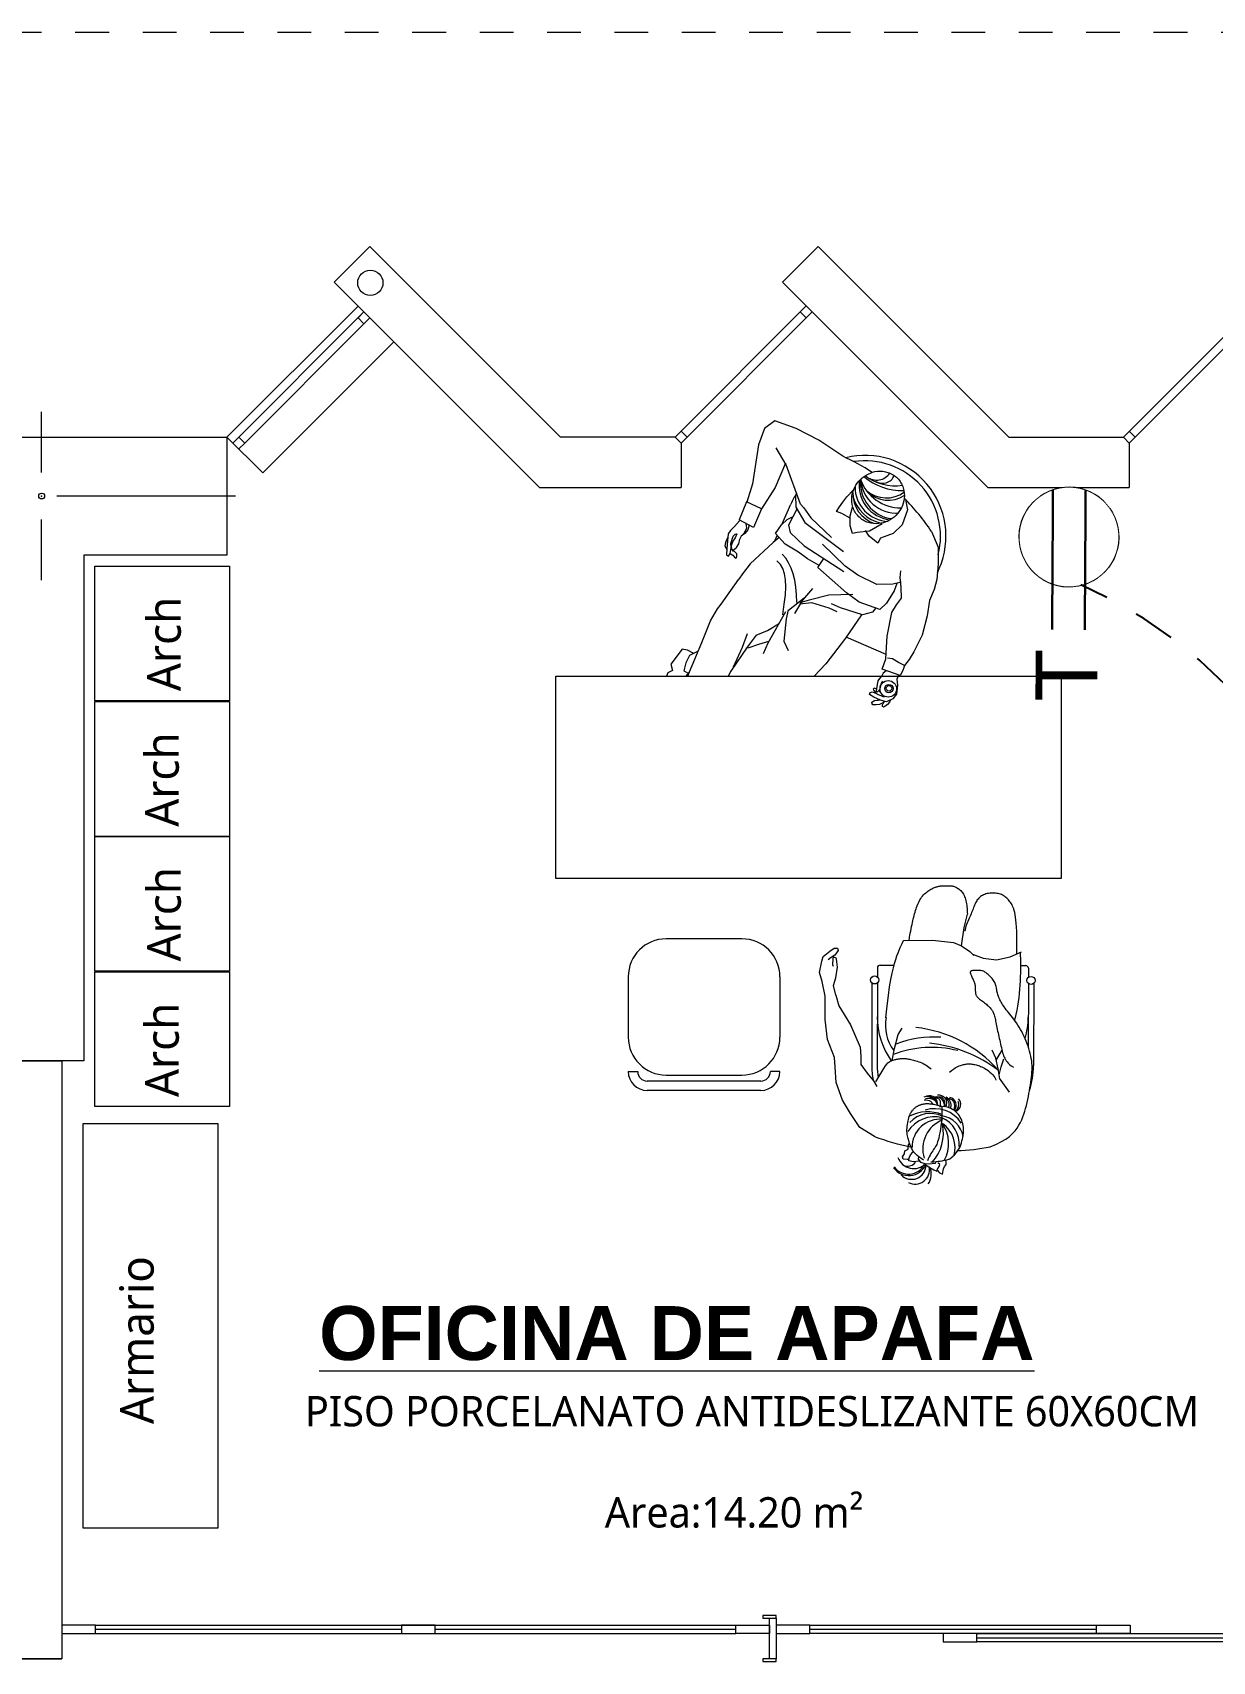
# Model space of a CAD drawing. Header units: metres. Extents: x -17 to 101, y 0 to 79.
# Drawn here: x 71.231 to 74.732, y 26.302 to 31.134 of the extents above; entities that cross this region are included whole.
import ezdxf

# ---------------------------------------------------------------- set-up
doc = ezdxf.new("R2010")
doc.units = ezdxf.units.M
doc.set_wipeout_variables(frame=1)
doc.linetypes.add('CONTINUA', pattern=[0])
doc.linetypes.add('HIDDEN2', pattern=[0.1875, 0.125, -0.0625])
doc.layers.add('Cotas varias El', color=253, linetype='Continuous', lineweight=13)
doc.layers.add('TOMACORRIENTE', color=5, linetype='HIDDEN2', lineweight=30)
doc.styles.add('Generales', font='trebuc.ttf', dxfattribs={"height": 0.1})
doc.styles.add('Santa Rosa 1 50', font='trebuc.ttf')
doc.styles.add('style1', font='arial.ttf', dxfattribs={"height": 0.35})

# ---------------------------------------------------------------- blocks, each defined once
blk = doc.blocks.new('Tomacorriente con puesta a tierra')
at = {"layer": 'TOMACORRIENTE'}
blk.add_lwpolyline([(0.111, 0.0379), (0.1065, 0.0493), (0.1007, 0.0601), (0.0939, 0.0703), (0.086, 0.0798), (0.0772, 0.0883), (0.0676, 0.0959), (0.0572, 0.1024), (0.0462, 0.1079), (0.0346, 0.1121), (0.0227, 0.1151), (0.0106, 0.1168), (-0.0017, 0.1173), (-0.014, 0.1165), (-0.0261, 0.1144), (-0.0379, 0.111), (-0.0493, 0.1065), (-0.0601, 0.1007), (-0.0703, 0.0939), (-0.0798, 0.086), (-0.0883, 0.0772), (-0.0959, 0.0676), (-0.1024, 0.0572), (-0.1079, 0.0462), (-0.1121, 0.0346), (-0.1151, 0.0227), (-0.1168, 0.0106), (-0.1173, -0.0017), (-0.1165, -0.014), (-0.1144, -0.0261), (-0.111, -0.0379), (-0.1065, -0.0493), (-0.1007, -0.0601), (-0.0939, -0.0703), (-0.086, -0.0798), (-0.0772, -0.0883), (-0.0676, -0.0959), (-0.0572, -0.1024), (-0.0462, -0.1079), (-0.0346, -0.1121), (-0.0227, -0.1151), (-0.0106, -0.1168), (0.0017, -0.1173), (0.014, -0.1165), (0.0261, -0.1144), (0.0379, -0.111), (0.0493, -0.1065), (0.0601, -0.1007), (0.0703, -0.0939), (0.0798, -0.086), (0.0883, -0.0772), (0.0959, -0.0676), (0.1024, -0.0572), (0.1079, -0.0462), (0.1121, -0.0346), (0.1151, -0.0227), (0.1168, -0.0106), (0.1173, 0.0017), (0.1165, 0.014), (0.1144, 0.0261)], close=True, dxfattribs=at)
at = {"layer": 'TOMACORRIENTE', "color": 5, "linetype": 'CONTINUA', "style": 'style1', "text_generation_flag": 4}
blk.add_text('T', height=0.1466, rotation=180, dxfattribs=at).set_placement((0.3906, -0.0687))
blk.add_wipeout([(0.111, 0.0379), (0.1065, 0.0493), (0.1007, 0.0601), (0.0939, 0.0703), (0.086, 0.0798), (0.0772, 0.0883), (0.0676, 0.0959), (0.0572, 0.1024), (0.0462, 0.1079), (0.0346, 0.1121), (0.0227, 0.1151), (0.0106, 0.1168), (-0.0017, 0.1173), (-0.014, 0.1165), (-0.0261, 0.1144), (-0.0379, 0.111), (-0.0493, 0.1065), (-0.0601, 0.1007), (-0.0703, 0.0939), (-0.0798, 0.086), (-0.0883, 0.0772), (-0.0959, 0.0676), (-0.1024, 0.0572), (-0.1079, 0.0462), (-0.1121, 0.0346), (-0.1151, 0.0227), (-0.1168, 0.0106), (-0.1173, -0.0017), (-0.1165, -0.014), (-0.1144, -0.0261), (-0.111, -0.0379), (-0.1065, -0.0493), (-0.1007, -0.0601), (-0.0939, -0.0703), (-0.086, -0.0798), (-0.0772, -0.0883), (-0.0676, -0.0959), (-0.0572, -0.1024), (-0.0462, -0.1079), (-0.0346, -0.1121), (-0.0227, -0.1151), (-0.0106, -0.1168), (0.0017, -0.1173), (0.014, -0.1165), (0.0261, -0.1144), (0.0379, -0.111), (0.0493, -0.1065), (0.0601, -0.1007), (0.0703, -0.0939), (0.0798, -0.086), (0.0883, -0.0772), (0.0959, -0.0676), (0.1024, -0.0572), (0.1079, -0.0462), (0.1121, -0.0346), (0.1151, -0.0227), (0.1168, -0.0106), (0.1173, 0.0017), (0.1165, 0.014), (0.1144, 0.0261)]).dxf.layer = 'TOMACORRIENTE'
at = {"layer": 'TOMACORRIENTE', "color": 5, "linetype": 'CONTINUA'}
for p, q in [((-0.1107, 0.0388), (0.2197, 0.0388)), ((-0.1107, -0.0388), (0.2197, -0.0388))]:
    blk.add_line(p, q, dxfattribs=at)

msp = doc.modelspace()

# ---------------------------------------------------------------- linework, layer by layer
at = {"layer": 'Cotas varias El', "linetype": 'Continuous'}
for p, q in [((71.8077, 29.9339), (72.1966, 30.3228)), ((71.8253, 29.9163), (72.2142, 30.3052)), ((72.2142, 30.3052), (72.1966, 30.2875)), ((72.2142, 30.3052), (72.2319, 30.2875)), ((73.1377, 29.9339), (73.5266, 30.3229)), ((73.5266, 30.3229), (73.5089, 30.3052)), ((73.5089, 30.3052), (73.5266, 30.2875)), ((73.5266, 30.3229), (73.5443, 30.3052)), ((73.5266, 30.2875), (73.5443, 30.3052)), ((74.4677, 29.9339), (74.8566, 30.3229)), ((71.8607, 29.9163), (72.2142, 30.2698)), ((72.1966, 30.2875), (72.2142, 30.2698)), ((72.2142, 30.2698), (72.2319, 30.2875)), ((73.173, 29.9339), (73.5266, 30.2875)), ((74.5031, 29.9339), (74.8566, 30.2875)), ((71.9137, 29.8279), (72.3026, 30.2168)), ((71.2577, 29.829), (71.2577, 30.009)), ((71.8077, 29.9339), (71.9137, 29.8279)), ((71.8607, 29.9163), (71.843, 29.9339)), ((71.843, 29.8986), (71.8607, 29.9163)), ((73.173, 29.9339), (73.1554, 29.9516)), ((73.1554, 29.9163), (73.173, 29.9339)), ((74.5031, 29.9339), (74.4854, 29.9516)), ((74.4854, 29.9163), (74.5031, 29.9339)), ((71.8327, 29.759), (71.3027, 29.759)), ((71.2577, 29.509), (71.2577, 29.689)), ((71.4177, 26.4098), (73.3177, 26.4098)), ((71.4177, 26.3973), (72.3252, 26.3973)), ((71.4177, 26.3848), (72.3252, 26.3848)), ((72.4252, 26.3973), (73.3177, 26.3973)), ((72.4252, 26.3848), (73.3177, 26.3848)), ((73.4177, 26.3098), (73.4177, 26.4298)), ((73.5377, 26.4098), (74.3877, 26.4098)), ((73.5377, 26.3973), (74.3877, 26.3973)), ((74.3877, 26.3848), (73.5377, 26.3848)), ((74.0326, 26.3848), (74.8826, 26.3848)), ((74.0326, 26.3723), (74.8826, 26.3723)), ((74.8826, 26.3598), (74.0326, 26.3598))]:
    msp.add_line(p, q, dxfattribs=at)
at = {"layer": 'Cotas varias El', "ltscale": 0.05}
for p, q in [((73.1377, 29.9339), (73.1554, 29.9163)), ((73.1377, 29.9339), (73.1554, 29.9163)), ((73.1554, 29.9163), (73.1554, 29.7839)), ((74.4677, 29.9339), (74.4854, 29.9163)), ((74.4677, 29.9339), (74.4854, 29.9163)), ((74.4854, 29.9163), (74.4854, 29.7839)), ((72.7355, 29.7839), (73.1554, 29.7839))]:
    msp.add_line(p, q, dxfattribs=at)
at = {"layer": 'Cotas varias El'}
for p, q in [((73.4674, 29.8512), (73.4377, 29.9019)), ((73.4651, 29.8563), (73.4347, 29.7843)), ((73.51, 29.7353), (73.4674, 29.8512)), ((73.4347, 29.7843), (73.3938, 29.7213)), ((73.3498, 29.7423), (73.3274, 29.6884)), ((73.3938, 29.7213), (73.3498, 29.7423)), ((73.3938, 29.7213), (73.3703, 29.6659)), ((73.4556, 29.6765), (73.4809, 29.735)), ((73.4949, 29.7623), (73.4955, 29.7264)), ((73.4955, 29.7264), (73.5224, 29.681)), ((73.3703, 29.6659), (73.3274, 29.6884)), ((73.5224, 29.681), (73.6374, 29.595)), ((73.4338, 29.6261), (73.4409, 29.6424)), ((73.9159, 29.5316), (73.9215, 29.5444)), ((73.5357, 29.4502), (73.5079, 29.4426)), ((73.5936, 29.4648), (73.5357, 29.4502)), ((73.6648, 29.4671), (73.5936, 29.4648)), ((73.7635, 29.2892), (73.6452, 29.3404)), ((73.746, 28.3674), (73.7875, 28.3673)), ((74.1633, 28.3661), (74.178, 28.366)), ((73.7379, 28.3595), (73.7379, 28.3324)), ((74.1859, 28.358), (74.1859, 28.331)), ((73.6143, 28.2783), (73.6232, 28.2464)), ((73.7218, 28.3146), (73.721, 28.0706)), ((73.7378, 28.3145), (73.737, 28.0705)), ((74.1858, 28.3131), (74.1852, 28.1267)), ((74.2018, 28.313), (74.201, 28.069)), ((73.6232, 28.2464), (73.6585, 28.1899)), ((73.6585, 28.1899), (73.6865, 28.1241)), ((73.6865, 28.1241), (73.6889, 28.0977)), ((73.6889, 28.0977), (73.6884, 28.073)), ((73.6884, 28.073), (73.708, 28.0466)), ((73.708, 28.0466), (73.7263, 28.0246)), ((74.1303, 27.9908), (74.1004, 28.0319)), ((73.7263, 28.0246), (73.736, 28.0077)), ((73.6576, 27.9271), (73.6342, 27.9672)), ((73.6862, 27.8859), (73.6576, 27.9271)), ((73.7294, 27.8595), (73.6862, 27.8859)), ((71.1977, 26.3098), (71.3177, 26.3098))]:
    msp.add_line(p, q, dxfattribs=at)
at = {"layer": 'Cotas varias El', "linetype": 'ByBlock'}
for p, q in [((73.336, 28.4455), (73.111, 28.4455)), ((72.9985, 28.333), (72.9985, 28.1538)), ((73.4485, 28.333), (73.4485, 28.1538)), ((72.9985, 28.0518), (73.0266, 28.0518)), ((73.111, 28.0413), (73.336, 28.0413)), ((73.4485, 28.0518), (73.4204, 28.0518)), ((73.3922, 28.0237), (73.0547, 28.0237)), ((73.3922, 27.9955), (73.0547, 27.9955))]:
    msp.add_line(p, q, dxfattribs=at)
at = {"layer": 'Cotas varias El', "linetype": 'HIDDEN2', "ltscale": 0.5}
msp.add_lwpolyline([(85.6577, 29.9339), (85.6577, 31.1339), (56.8577, 31.1339), (56.8577, 29.9339)], dxfattribs=at)
at = {"layer": 'Cotas varias El', "ltscale": 0.05}
for points in [[(72.2319, 30.4996), (72.1259, 30.3936)], [(72.7976, 29.9339), (72.2319, 30.4996)], [(73.5619, 30.4996), (73.4559, 30.3936)], [(74.1276, 29.9339), (73.5619, 30.4996)], [(72.1259, 30.3936), (72.7355, 29.7839)], [(73.4559, 30.3936), (74.0655, 29.7839)], [(72.9676, 29.9339), (72.7976, 29.9339)], [(73.1377, 29.9339), (72.9676, 29.9339)], [(74.1276, 29.9339), (74.4677, 29.9339)], [(74.0655, 29.7839), (74.4854, 29.7839)]]:
    msp.add_lwpolyline(points, dxfattribs=at)
at = {"layer": 'Cotas varias El'}
for points in [[(73.635, 29.8769), (73.5641, 29.9243), (73.4969, 29.9596), (73.4336, 29.9821), (73.4026, 29.959), (73.3855, 29.911), (73.367, 29.795), (73.3506, 29.741)], [(73.6573, 29.6932), (73.6322, 29.7071), (73.6166, 29.7127), (73.6253, 29.7272), (73.6354, 29.7412), (73.6473, 29.757), (73.6673, 29.7775)], [(73.4991, 29.7202), (73.4743, 29.673), (73.4791, 29.6512), (73.5202, 29.6114), (73.638, 29.535)], [(73.51, 29.7353), (73.5198, 29.7243), (73.5408, 29.6943), (73.602, 29.6358)], [(73.7521, 29.677), (73.7142, 29.6553), (73.6775, 29.6509), (73.6639, 29.6481), (73.6569, 29.6707), (73.6575, 29.7006), (73.664, 29.726)], [(73.8208, 29.7489), (73.827, 29.7181), (73.8112, 29.6736), (73.7844, 29.6479), (73.7467, 29.6337), (73.739, 29.6189), (73.7139, 29.6404), (73.7023, 29.6571)], [(73.3284, 29.6859), (73.3138, 29.669), (73.3019, 29.6565), (73.2947, 29.6474), (73.2928, 29.6258), (73.2914, 29.6034), (73.29, 29.5847), (73.2959, 29.5809), (73.3007, 29.5881), (73.3036, 29.6066), (73.3032, 29.6184), (73.3095, 29.64), (73.3162, 29.6455), (73.3208, 29.647), (73.3161, 29.6353), (73.3086, 29.6248), (73.3043, 29.6109), (73.305, 29.6013), (73.3103, 29.5983), (73.3196, 29.6063), (73.3265, 29.6177), (73.3293, 29.6311), (73.3345, 29.6412), (73.3439, 29.6499), (73.3506, 29.6649), (73.3488, 29.6769)], [(73.3569, 29.6727), (73.3532, 29.6587), (73.3442, 29.6477), (73.3336, 29.6399)], [(73.5654, 29.5533), (73.5306, 29.5727), (73.5037, 29.5921), (73.4642, 29.6159), (73.4358, 29.6482), (73.4529, 29.6741), (73.4699, 29.6893), (73.486, 29.6969)], [(73.2935, 29.6352), (73.2869, 29.6209), (73.2853, 29.6109), (73.291, 29.6006)], [(73.4462, 29.6364), (73.4283, 29.6215), (73.3604, 29.5578), (73.3374, 29.5284), (73.3266, 29.5121)], [(73.8982, 29.6542), (73.9184, 29.6078), (73.9181, 29.5577), (73.9142, 29.5114), (73.9061, 29.4816), (73.892, 29.449), (73.8859, 29.4034), (73.8705, 29.3461), (73.8455, 29.2973), (73.8324, 29.2744), (73.8185, 29.2567), (73.813, 29.2411), (73.8052, 29.2263), (73.7517, 29.2453), (73.7628, 29.2765), (73.7664, 29.343), (73.7812, 29.4131), (73.7944, 29.436), (73.809, 29.4559), (73.8082, 29.4888), (73.8058, 29.5173), (73.8077, 29.5367)], [(73.3008, 29.5888), (73.3087, 29.5832), (73.3137, 29.5781), (73.319, 29.5743), (73.3211, 29.5784), (73.321, 29.5872), (73.314, 29.5941), (73.3099, 29.5955), (73.3069, 29.5996)], [(73.4984, 29.4434), (73.4979, 29.4671), (73.496, 29.4891), (73.4927, 29.5095), (73.488, 29.5283), (73.482, 29.5454), (73.4745, 29.5609), (73.4657, 29.5747), (73.4554, 29.5869)], [(73.7951, 29.4999), (73.7873, 29.4778), (73.7646, 29.4415), (73.7454, 29.4226), (73.6839, 29.4445), (73.6458, 29.4722), (73.5616, 29.5475), (73.5791, 29.5741)], [(73.8085, 29.5038), (73.7837, 29.4976), (73.7358, 29.497), (73.6802, 29.5244), (73.6418, 29.5506), (73.5751, 29.6166)], [(71.8155, 29.1513), (71.4155, 29.1513), (71.4155, 29.5513), (71.8155, 29.5513), (71.8155, 29.1513)], [(73.4569, 29.4069), (73.4616, 29.4382), (73.4647, 29.4658), (73.466, 29.4899), (73.4654, 29.5107), (73.4626, 29.5286), (73.4575, 29.5437), (73.45, 29.5564), (73.4397, 29.5668)], [(73.2741, 29.4378), (73.3266, 29.5121)], [(73.5454, 29.4845), (73.5155, 29.4499), (73.4915, 29.4108)], [(73.1752, 29.2242), (73.18, 29.2376), (73.2166, 29.3243), (73.2425, 29.3892), (73.2636, 29.4244), (73.2741, 29.4378)], [(73.5201, 29.4558), (73.4745, 29.4193)], [(73.6189, 29.4156), (73.5951, 29.4266), (73.543, 29.4426), (73.5063, 29.4381)], [(73.7328, 29.4271), (73.7233, 29.4147), (73.6935, 29.4066), (73.6281, 29.4274), (73.6021, 29.4392)], [(73.3784, 29.3465), (73.4118, 29.3603), (73.4445, 29.38)], [(73.4656, 29.4152), (73.4128, 29.3229), (73.3985, 29.2909)], [(73.4734, 29.421), (73.4669, 29.3948), (73.4605, 29.3287), (73.4735, 29.3013)], [(73.6905, 29.4063), (73.6433, 29.3377), (73.5848, 29.2616), (73.5502, 29.2242)], [(73.3784, 29.3465), (73.3514, 29.3105), (73.3032, 29.2394), (73.2954, 29.2242)], [(73.3513, 29.3504), (73.3369, 29.31), (73.3103, 29.2511)], [(73.1913, 29.2934), (73.1745, 29.3023), (73.1584, 29.3051), (73.1252, 29.26), (73.13, 29.2412), (73.1162, 29.2347), (73.1116, 29.2242)], [(73.2041, 29.2974), (73.1801, 29.286), (73.1695, 29.2642), (73.1639, 29.2405), (73.1782, 29.2326)], [(73.4146, 29.3279), (73.3855, 29.3183), (73.3564, 29.3087), (73.347, 29.3064)], [(73.1706, 29.2242), (73.1791, 29.2351)], [(73.7638, 29.2408), (73.7546, 29.2334), (73.7511, 29.2257), (73.7441, 29.2175), (73.7393, 29.211), (73.7349, 29.1885), (73.734, 29.179), (73.7386, 29.1782), (73.7451, 29.1849), (73.7499, 29.204), (73.7537, 29.21)], [(73.8182, 29.2566), (73.8005, 29.2652), (73.7822, 29.2759), (73.7674, 29.2784)], [(72.7833, 29.2242), (74.2833, 29.2242), (74.2833, 28.6242), (72.7833, 28.6242), (72.7833, 29.2242)], [(73.8002, 29.2278), (73.7958, 29.2155), (73.7979, 29.1984), (73.7947, 29.1708), (73.7834, 29.1577), (73.7647, 29.1488), (73.7467, 29.1535), (73.7276, 29.162), (73.7148, 29.1698), (73.7161, 29.1759), (73.7228, 29.1784), (73.7286, 29.1763), (73.7371, 29.1725), (73.7402, 29.1698), (73.7482, 29.1669), (73.754, 29.1648), (73.7584, 29.1633)], [(73.7342, 29.1871), (73.728, 29.1894), (73.7258, 29.1861), (73.7268, 29.1818), (73.7319, 29.1764), (73.7345, 29.174)], [(71.8155, 28.7495), (71.4155, 28.7495), (71.4155, 29.1495), (71.8155, 29.1495), (71.8155, 28.7495)], [(73.7605, 29.1497), (73.7538, 29.1451), (73.7442, 29.1405), (73.7339, 29.1396), (73.7244, 29.14), (73.722, 29.1429), (73.7216, 29.1475), (73.7289, 29.1524), (73.7359, 29.1539), (73.7398, 29.1536), (73.7457, 29.1545)], [(73.7487, 29.1744), (73.7445, 29.1795), (73.7413, 29.1816)], [(73.7767, 29.1544), (73.7738, 29.1475), (73.7674, 29.1407), (73.7602, 29.1348), (73.7564, 29.1326), (73.7532, 29.1348), (73.7533, 29.1392), (73.7547, 29.1432), (73.7581, 29.1486)], [(71.8155, 28.3495), (71.4155, 28.3495), (71.4155, 28.7495), (71.8155, 28.7495), (71.8155, 28.3495)], [(73.8317, 28.4407), (73.8321, 28.4427), (73.8327, 28.4461), (73.8335, 28.4506), (73.8345, 28.4561), (73.8356, 28.4621), (73.8368, 28.4686), (73.8381, 28.4752), (73.8394, 28.4817), (73.8406, 28.4878), (73.8419, 28.4937), (73.8431, 28.4992), (73.8444, 28.5045), (73.8457, 28.5097), (73.847, 28.5147), (73.8483, 28.5195), (73.8496, 28.5244), (73.851, 28.5292), (73.8525, 28.534), (73.854, 28.5387), (73.8556, 28.5434), (73.8574, 28.548), (73.8594, 28.5524), (73.8615, 28.5567), (73.8638, 28.5609), (73.8664, 28.5648), (73.8691, 28.5686), (73.872, 28.5721), (73.875, 28.5755), (73.8781, 28.5786), (73.8813, 28.5815), (73.8844, 28.5842), (73.8875, 28.5866), (73.8905, 28.5888), (73.8935, 28.5908), (73.8964, 28.5925), (73.8993, 28.5941), (73.9021, 28.5955), (73.9048, 28.5967), (73.9075, 28.5978), (73.9101, 28.5987), (73.9127, 28.5995), (73.9152, 28.6002), (73.9177, 28.6009), (73.9202, 28.6014), (73.9227, 28.6018), (73.9252, 28.6022), (73.9278, 28.6024), (73.9305, 28.6027), (73.9332, 28.6028), (73.936, 28.603), (73.9387, 28.6031), (73.9415, 28.6031), (73.9442, 28.6031), (73.9468, 28.6031), (73.9494, 28.6031), (73.9518, 28.603), (73.954, 28.6029), (73.9561, 28.6027), (73.9581, 28.6025), (73.9601, 28.6022), (73.9621, 28.6018), (73.9641, 28.6013), (73.9661, 28.6006), (73.9683, 28.5998), (73.9706, 28.5988), (73.973, 28.5976), (73.9754, 28.5962), (73.9779, 28.5947), (73.9804, 28.5929), (73.9829, 28.5909), (73.9853, 28.5886), (73.9876, 28.5862), (73.9897, 28.5835), (73.9917, 28.5806), (73.9935, 28.5775), (73.9952, 28.5741), (73.9968, 28.5705), (73.9981, 28.5668), (73.9994, 28.5628), (74.0005, 28.5586), (74.0014, 28.5543), (74.0023, 28.5497), (74.0029, 28.545), (74.0035, 28.5401), (74.004, 28.5351), (74.0044, 28.5299), (74.0047, 28.5245), (74.0049, 28.5191)], [(74.1518, 28.4007), (74.152, 28.4205), (74.152, 28.4382), (74.1517, 28.454), (74.1513, 28.4681), (74.1507, 28.4805), (74.1499, 28.4915), (74.149, 28.5011), (74.1479, 28.5096), (74.1467, 28.517), (74.1455, 28.5235), (74.1441, 28.5292), (74.1426, 28.5343), (74.1409, 28.5387), (74.1392, 28.5426), (74.1374, 28.5462), (74.1355, 28.5495), (74.1335, 28.5526), (74.1313, 28.5556), (74.1291, 28.5584), (74.1269, 28.5611), (74.1245, 28.5636), (74.122, 28.5659), (74.1195, 28.5681), (74.1169, 28.5701), (74.1143, 28.572), (74.1116, 28.5737), (74.1088, 28.5752), (74.1058, 28.5766), (74.1027, 28.5778), (74.0995, 28.5788), (74.096, 28.5797), (74.0924, 28.5804), (74.0885, 28.5808), (74.0845, 28.5811), (74.0803, 28.5813), (74.0761, 28.5812), (74.0719, 28.5809), (74.0678, 28.5803), (74.0637, 28.5796), (74.0598, 28.5786), (74.0562, 28.5774), (74.0527, 28.576), (74.0495, 28.5744), (74.0465, 28.5726), (74.0437, 28.5706), (74.0411, 28.5684), (74.0387, 28.566), (74.0365, 28.5635), (74.0344, 28.5609), (74.0326, 28.5581), (74.0309, 28.5551), (74.0293, 28.552), (74.0278, 28.5489), (74.0263, 28.5455), (74.0249, 28.5421), (74.0235, 28.5386), (74.0221, 28.5349), (74.0206, 28.5312), (74.0191, 28.5273), (74.0176, 28.5234), (74.016, 28.5193), (74.0143, 28.5151), (74.0125, 28.5108), (74.0105, 28.5064), (74.0085, 28.5019), (74.0064, 28.4973), (74.0044, 28.4926), (74.0024, 28.4878), (74.0006, 28.4829), (73.9991, 28.4781), (73.9979, 28.4732), (73.9971, 28.4682)], [(73.987, 28.4242), (73.9957, 28.479), (74.0049, 28.519)], [(73.6342, 27.9672), (73.6152, 28.019), (73.6123, 28.0645), (73.6102, 28.0939), (73.5895, 28.1467), (73.5827, 28.2059), (73.5824, 28.275), (73.5739, 28.3184), (73.5663, 28.3458), (73.5727, 28.3796), (73.5772, 28.3933), (73.5972, 28.4088), (73.6096, 28.4181), (73.6198, 28.4178), (73.621, 28.4111), (73.6111, 28.3972), (73.6004, 28.3899), (73.5916, 28.3829)], [(73.763, 28.2115), (73.7667, 28.2471), (73.7704, 28.2775), (73.7741, 28.3034), (73.7779, 28.3252), (73.7816, 28.3437), (73.7853, 28.3593), (73.7889, 28.3726), (73.7924, 28.3842), (73.7958, 28.3946), (73.7991, 28.4039), (73.8022, 28.4122), (73.8053, 28.4196), (73.8081, 28.426), (73.8109, 28.4316), (73.8135, 28.4364), (73.816, 28.4405)], [(73.816, 28.4405), (73.9012, 28.4417), (73.9642, 28.4347)], [(73.9642, 28.4347), (73.987, 28.4242), (74.0118, 28.4082), (74.0238, 28.3962)], [(73.6156, 28.3883), (73.6089, 28.3908), (73.606, 28.3882), (73.6053, 28.3857), (73.6047, 28.3694), (73.6063, 28.3644)], [(73.6143, 28.2783), (73.6072, 28.3068), (73.615, 28.3298), (73.6199, 28.3611), (73.6176, 28.3773), (73.6164, 28.3865), (73.6156, 28.3883)], [(74.0205, 28.3995), (74.0521, 28.3878), (74.0915, 28.3834), (74.1323, 28.3922), (74.1658, 28.4071)], [(74.146, 28.2045), (74.1471, 28.2085), (74.1499, 28.2209), (74.1524, 28.2334), (74.1546, 28.2459), (74.1565, 28.2584), (74.1581, 28.271), (74.1595, 28.2835), (74.1606, 28.2959), (74.1616, 28.3083), (74.1623, 28.3205), (74.1627, 28.3325), (74.1631, 28.3443), (74.1632, 28.3558), (74.1633, 28.3668), (74.1633, 28.3773), (74.1632, 28.3872), (74.163, 28.3964), (74.1629, 28.4048)], [(71.8155, 27.9477), (71.4155, 27.9477), (71.4155, 28.3477), (71.8155, 28.3477), (71.8155, 27.9477)], [(74.0728, 27.8285), (74.091, 27.8361), (74.1065, 27.8438), (74.1195, 27.8516), (74.1303, 27.8595), (74.1392, 27.8676), (74.1466, 27.8757), (74.1527, 27.8839), (74.1579, 27.8922), (74.1624, 27.9005), (74.1664, 27.9088), (74.1698, 27.9172), (74.1728, 27.9256), (74.1755, 27.9341), (74.1778, 27.9426), (74.18, 27.9512), (74.182, 27.9599), (74.1839, 27.9687), (74.1858, 27.9775), (74.1875, 27.9863), (74.1892, 27.995), (74.1907, 28.0036), (74.1921, 28.012), (74.1933, 28.0202), (74.1944, 28.0281), (74.1953, 28.0356), (74.1961, 28.0428), (74.1966, 28.0498), (74.197, 28.0567), (74.1971, 28.0634), (74.1969, 28.0701), (74.1964, 28.0769), (74.1957, 28.0837), (74.1946, 28.0907), (74.1933, 28.0978), (74.1916, 28.105), (74.1897, 28.1123), (74.1875, 28.1197), (74.1851, 28.127), (74.1824, 28.1344), (74.1795, 28.1417), (74.1764, 28.149), (74.1731, 28.1562), (74.1696, 28.1632), (74.166, 28.1702), (74.1622, 28.1769), (74.1584, 28.1835), (74.1545, 28.1898), (74.1505, 28.1958), (74.1465, 28.2016), (74.1425, 28.2071), (74.1385, 28.2124), (74.1346, 28.2174), (74.1308, 28.2222), (74.1271, 28.2268), (74.1236, 28.2311), (74.1203, 28.2353), (74.1172, 28.2394), (74.1143, 28.2433), (74.1117, 28.247), (74.1092, 28.2507), (74.107, 28.2542), (74.1049, 28.2577), (74.1031, 28.2611), (74.1013, 28.2645), (74.0998, 28.2678), (74.0984, 28.2711), (74.0972, 28.2743), (74.096, 28.2776), (74.0951, 28.2808), (74.0942, 28.2841), (74.0934, 28.2874), (74.0927, 28.2906), (74.0921, 28.2939), (74.0916, 28.2972), (74.091, 28.3005), (74.0903, 28.3037), (74.0896, 28.307), (74.0887, 28.3101), (74.0876, 28.3132), (74.0862, 28.3163), (74.0846, 28.3192), (74.0827, 28.3221), (74.0806, 28.3248), (74.0784, 28.3275), (74.076, 28.3301), (74.0735, 28.3326), (74.0711, 28.335), (74.0686, 28.3373), (74.0663, 28.3395), (74.0639, 28.3416), (74.0617, 28.3435), (74.0594, 28.3453), (74.0571, 28.3469), (74.0548, 28.3483), (74.0525, 28.3495), (74.0501, 28.3504), (74.0477, 28.351), (74.0452, 28.3514), (74.0427, 28.3516), (74.0401, 28.3516), (74.0376, 28.3516), (74.0351, 28.3515), (74.0327, 28.3513), (74.0303, 28.3512), (74.028, 28.3512), (74.0258, 28.3512), (74.0238, 28.3512), (74.0219, 28.3512), (74.0201, 28.3511), (74.0186, 28.3509), (74.0172, 28.3506), (74.016, 28.3502), (74.0151, 28.3495), (74.0143, 28.3487), (74.0139, 28.3477), (74.0136, 28.3464), (74.0136, 28.345), (74.0138, 28.3434), (74.0142, 28.3416), (74.0148, 28.3397), (74.0157, 28.3375), (74.0168, 28.3352), (74.018, 28.3327), (74.0192, 28.3302), (74.0205, 28.3275), (74.0218, 28.3249), (74.023, 28.3222), (74.0241, 28.3196), (74.0251, 28.317), (74.0259, 28.3145), (74.0266, 28.312), (74.0272, 28.3096), (74.0276, 28.3072), (74.0279, 28.3049), (74.0281, 28.3025), (74.0283, 28.3003), (74.0284, 28.298), (74.0284, 28.2957), (74.0284, 28.2935), (74.0284, 28.2914), (74.0285, 28.2893), (74.0286, 28.2872), (74.0288, 28.2852), (74.0291, 28.2833), (74.0295, 28.2814), (74.0301, 28.2796), (74.0309, 28.2778), (74.0319, 28.2761), (74.0332, 28.2743), (74.0347, 28.2725), (74.0365, 28.2707), (74.0386, 28.2687), (74.041, 28.2667), (74.0436, 28.2646), (74.0465, 28.2625), (74.0495, 28.2603), (74.0525, 28.2581), (74.0556, 28.2558), (74.0586, 28.2535), (74.0614, 28.2513), (74.0641, 28.249), (74.0666, 28.2468), (74.0689, 28.2446), (74.071, 28.2424), (74.0729, 28.2403), (74.0747, 28.2381), (74.0763, 28.236), (74.0778, 28.2338), (74.0792, 28.2316), (74.0804, 28.2295), (74.0816, 28.2272), (74.0826, 28.2248), (74.0836, 28.2222), (74.0845, 28.2195), (74.0854, 28.2165), (74.0862, 28.2132), (74.0871, 28.2096), (74.0879, 28.2057), (74.0888, 28.2015), (74.0896, 28.1971), (74.0905, 28.1924), (74.0915, 28.1876), (74.0925, 28.1825), (74.0935, 28.1773), (74.0946, 28.172), (74.0958, 28.1666), (74.097, 28.1611), (74.0982, 28.1555), (74.0995, 28.1499), (74.1008, 28.1444), (74.102, 28.1388), (74.1033, 28.1333), (74.1045, 28.1279), (74.1057, 28.1226), (74.1069, 28.1175), (74.1081, 28.1125), (74.1094, 28.1077), (74.1108, 28.1031), (74.1123, 28.0988), (74.1138, 28.0947), (74.1156, 28.091), (74.1176, 28.0874), (74.1199, 28.0839), (74.1227, 28.0804), (74.1262, 28.0768), (74.1303, 28.073), (74.1353, 28.0689), (74.1413, 28.0645)], [(73.7813, 28.0846), (73.7884, 28.12), (73.7991, 28.1616), (73.8118, 28.1801)], [(73.7331, 28.0208), (73.7428, 28.0376), (73.7506, 28.0509), (73.7569, 28.061), (73.7619, 28.0684), (73.7658, 28.0736), (73.769, 28.0772), (73.7718, 28.0796), (73.7743, 28.0812), (73.7768, 28.0826), (73.7794, 28.0838), (73.782, 28.0849), (73.7846, 28.0858), (73.7872, 28.0865), (73.7898, 28.0872), (73.7923, 28.0878), (73.7948, 28.0883), (73.7972, 28.0887), (73.7995, 28.0892), (73.8018, 28.0896), (73.8041, 28.0899), (73.8063, 28.0902), (73.8086, 28.0904), (73.8108, 28.0905), (73.8131, 28.0906), (73.8154, 28.0906), (73.8178, 28.0905), (73.8203, 28.0903), (73.8228, 28.0901), (73.8255, 28.0897), (73.8282, 28.0893), (73.8312, 28.0888), (73.8343, 28.0882), (73.8375, 28.0876), (73.841, 28.0868), (73.8446, 28.0859), (73.8483, 28.0848), (73.8523, 28.0836), (73.8563, 28.0823), (73.8605, 28.0808), (73.8648, 28.0791), (73.8693, 28.0773), (73.8738, 28.0752), (73.8782, 28.073), (73.8826, 28.0705), (73.8868, 28.0679), (73.8908, 28.0652), (73.8945, 28.0622), (73.8978, 28.0591)], [(74.1009, 28.0305), (74.0965, 28.06), (74.0893, 28.0914), (74.0782, 28.1155)], [(74.0905, 28.086), (74.1049, 28.1105), (74.1074, 28.1149)], [(74.0995, 28.0419), (74.1049, 28.0656), (74.1132, 28.0899)], [(73.9518, 28.0501), (73.9578, 28.0551), (73.9633, 28.0593), (73.9683, 28.0626), (73.9728, 28.0651), (73.9769, 28.0671), (73.9807, 28.0687), (73.9841, 28.0699), (73.9873, 28.0708), (73.9903, 28.0717), (73.9932, 28.0724), (73.996, 28.0731), (73.9986, 28.0736), (74.0013, 28.074), (74.0039, 28.0743), (74.0065, 28.0745), (74.0092, 28.0745), (74.0121, 28.0744), (74.015, 28.0742), (74.018, 28.0739), (74.0211, 28.0734), (74.0242, 28.0729), (74.0274, 28.0722), (74.0307, 28.0714), (74.034, 28.0705), (74.0374, 28.0695), (74.0408, 28.0684), (74.0443, 28.0671), (74.0478, 28.0655), (74.0515, 28.0638), (74.0553, 28.0617), (74.0593, 28.0593), (74.0634, 28.0566), (74.0677, 28.0534), (74.072, 28.05), (74.0762, 28.0462), (74.0801, 28.0423), (74.0835, 28.0382), (74.0864, 28.034), (74.0885, 28.0298), (74.0897, 28.0257)], [(73.8751, 27.7884), (73.8674, 27.7939), (73.8611, 27.7986), (73.856, 27.8028), (73.852, 27.8064), (73.8488, 27.8097), (73.8462, 27.8127), (73.8442, 27.8156), (73.8424, 27.8184), (73.8408, 27.8212), (73.8394, 27.8241), (73.838, 27.8271), (73.8367, 27.8301), (73.8354, 27.8332), (73.8343, 27.8364), (73.8331, 27.8396), (73.832, 27.843), (73.8308, 27.8464), (73.8297, 27.8499), (73.8287, 27.8535), (73.8278, 27.8573), (73.827, 27.8612), (73.8263, 27.8654), (73.8259, 27.8698), (73.8257, 27.8745), (73.8257, 27.8794), (73.826, 27.8845), (73.8265, 27.8897), (73.8272, 27.8949), (73.8281, 27.9001), (73.8291, 27.9051), (73.8302, 27.9098), (73.8313, 27.9142), (73.8325, 27.9181), (73.8338, 27.9217), (73.8351, 27.9249), (73.8365, 27.9278), (73.8378, 27.9304), (73.8393, 27.9327), (73.8407, 27.9348), (73.8422, 27.9368), (73.8437, 27.9386), (73.8453, 27.9402), (73.8468, 27.9417), (73.8484, 27.9431), (73.8499, 27.9444), (73.8514, 27.9456), (73.853, 27.9467), (73.8545, 27.9477), (73.8559, 27.9486), (73.8574, 27.9495), (73.8588, 27.9503), (73.8603, 27.951), (73.8618, 27.9516), (73.8633, 27.9523), (73.8648, 27.9529), (73.8664, 27.9534), (73.868, 27.954), (73.8697, 27.9545), (73.8715, 27.955), (73.8734, 27.9554), (73.8754, 27.9558), (73.8774, 27.9561), (73.8796, 27.9564), (73.8819, 27.9565), (73.8843, 27.9566), (73.8868, 27.9566), (73.8895, 27.9565), (73.8923, 27.9563), (73.8952, 27.956), (73.8983, 27.9556), (73.9015, 27.9551), (73.905, 27.9545), (73.9085, 27.9538), (73.9121, 27.953), (73.9158, 27.9521), (73.9193, 27.9512), (73.9226, 27.9503), (73.9257, 27.9494), (73.9284, 27.9486), (73.9306, 27.9478)], [(73.877, 27.9682), (73.8828, 27.9681), (73.8877, 27.9673), (73.8919, 27.9659), (73.8952, 27.9641), (73.8978, 27.962), (73.8996, 27.9597), (73.9007, 27.9574), (73.9011, 27.9552)], [(73.9286, 27.9487), (73.9289, 27.9321), (73.9286, 27.9169), (73.9278, 27.9031), (73.9266, 27.8907), (73.925, 27.8797), (73.9233, 27.87), (73.9216, 27.8616), (73.9198, 27.8544), (73.9182, 27.8484), (73.9167, 27.8434), (73.9153, 27.8392), (73.9138, 27.8356), (73.9123, 27.8325), (73.9106, 27.8296), (73.9089, 27.8268), (73.9068, 27.8238), (73.9046, 27.8206), (73.9021, 27.8169), (73.8995, 27.813), (73.8969, 27.8086), (73.8942, 27.8039), (73.8915, 27.7987), (73.889, 27.7932), (73.8866, 27.7872)], [(73.8922, 27.9748), (73.8981, 27.9735), (73.9027, 27.9722), (73.9063, 27.971), (73.9089, 27.9697), (73.9108, 27.9684), (73.9121, 27.9671), (73.9129, 27.9659), (73.9135, 27.9647), (73.914, 27.9635), (73.9144, 27.9624), (73.9147, 27.9612), (73.9151, 27.9598), (73.9154, 27.9582), (73.9157, 27.9563), (73.9161, 27.9541), (73.9165, 27.9514)], [(73.9081, 27.9751), (73.9114, 27.9746), (73.9142, 27.9738), (73.9165, 27.9729), (73.9184, 27.9718), (73.9199, 27.9706), (73.9211, 27.9694), (73.9221, 27.9681), (73.9229, 27.9668), (73.9235, 27.9654), (73.924, 27.964), (73.9243, 27.9624), (73.9245, 27.9603), (73.9245, 27.9578), (73.9243, 27.9546), (73.924, 27.9507), (73.9235, 27.9458)], [(73.9151, 27.9757), (73.9187, 27.9766), (73.9217, 27.977), (73.924, 27.9771), (73.9259, 27.9769), (73.9275, 27.9764), (73.9287, 27.9757), (73.9297, 27.9749), (73.9306, 27.9741), (73.9315, 27.9733), (73.9324, 27.9724), (73.9332, 27.9715), (73.934, 27.9704), (73.9348, 27.9691), (73.9354, 27.9677), (73.936, 27.966), (73.9365, 27.9639), (73.9368, 27.9616), (73.9371, 27.959), (73.9372, 27.9563), (73.9372, 27.9537), (73.937, 27.9513), (73.9366, 27.9492), (73.936, 27.9476), (73.9353, 27.9466)], [(73.952, 27.7917), (73.9601, 27.7985), (73.9667, 27.805), (73.9722, 27.8112), (73.9767, 27.8172), (73.9802, 27.823), (73.9831, 27.8287), (73.9854, 27.8344), (73.9872, 27.8401), (73.9889, 27.8458), (73.9903, 27.8516), (73.9914, 27.8574), (73.9923, 27.8632), (73.9929, 27.869), (73.9932, 27.8747), (73.9932, 27.8804), (73.9929, 27.8859), (73.9922, 27.8912), (73.9913, 27.8965), (73.9899, 27.9015), (73.9883, 27.9064), (73.9863, 27.9112), (73.9839, 27.9158), (73.9812, 27.9202), (73.9781, 27.9245), (73.9746, 27.9285), (73.9706, 27.9324), (73.9662, 27.936), (73.9611, 27.9393), (73.9554, 27.9422), (73.9489, 27.9447), (73.9416, 27.9467), (73.9334, 27.9482)], [(73.9345, 27.977), (73.9402, 27.9739), (73.9443, 27.9702), (73.9472, 27.9662), (73.9491, 27.9619), (73.95, 27.9575), (73.9501, 27.9533), (73.9498, 27.9493), (73.949, 27.9458)], [(73.9472, 27.9729), (73.9522, 27.9713), (73.9562, 27.9695), (73.9594, 27.9675), (73.9618, 27.9653), (73.9635, 27.963), (73.9648, 27.9605), (73.9656, 27.958), (73.9661, 27.9554), (73.9665, 27.9529), (73.9666, 27.9504), (73.9666, 27.948), (73.9664, 27.9457), (73.9661, 27.9437), (73.9656, 27.9419), (73.965, 27.9404), (73.9642, 27.9393)], [(71.3809, 26.6976), (71.3809, 27.8976), (71.7809, 27.8976), (71.7809, 26.6976), (71.3809, 26.6976)], [(73.8312, 27.7912), (73.8264, 27.7911), (73.814, 27.7917), (73.8127, 27.7988), (73.8179, 27.8079), (73.8195, 27.8166), (73.8291, 27.8218), (73.8295, 27.8259), (73.8305, 27.8347), (73.8322, 27.8373)], [(73.8616, 27.7858), (73.8449, 27.7842), (73.8307, 27.7865), (73.8317, 27.796), (73.8361, 27.8045), (73.8432, 27.8126)], [(73.8596, 27.7984), (73.8588, 27.7916), (73.8655, 27.7833), (73.8782, 27.7791), (73.8898, 27.7779), (73.9107, 27.7804), (73.911, 27.7831)], [(73.952, 27.7917), (73.9426, 27.7893), (73.9352, 27.7875), (73.9291, 27.7861), (73.9238, 27.7851), (73.9185, 27.7844), (73.9126, 27.7838), (73.9055, 27.7832), (73.8965, 27.7826)], [(73.9152, 27.7592), (73.9219, 27.7516), (73.9311, 27.7471), (73.9336, 27.7634), (73.937, 27.7699), (73.9419, 27.7763), (73.942, 27.7838), (73.941, 27.7874)], [(73.8797, 27.7755), (73.8933, 27.7671), (73.9049, 27.7597), (73.9141, 27.7559), (73.9162, 27.7625), (73.9212, 27.7703), (73.9232, 27.7756), (73.9176, 27.781)]]:
    msp.add_lwpolyline(points, dxfattribs=at)
at = {"layer": 'Cotas varias El', "linetype": 'Continuous'}
for points in [[(71.3827, 28.0839), (71.1327, 28.0839), (71.1327, 29.584), (70.7077, 29.584), (70.7077, 29.934), (71.8077, 29.934), (71.8077, 29.584), (71.3827, 29.5839)], [(73.3977, 26.4378), (73.3977, 26.4298), (73.4377, 26.4298), (73.4377, 26.4378)], [(71.3177, 26.3848), (71.4177, 26.3848), (71.4177, 26.4098), (71.3177, 26.4098)], [(72.3252, 26.3848), (72.4252, 26.3848), (72.4252, 26.4098), (72.3252, 26.4098)], [(73.4177, 26.3848), (73.3177, 26.3848), (73.3177, 26.4098), (73.4177, 26.4098)], [(73.4177, 26.3098), (73.4177, 26.4298), (73.4377, 26.4298), (73.4377, 26.3098)], [(73.4377, 26.3848), (73.5377, 26.3848), (73.5377, 26.4098), (73.4377, 26.4098)], [(73.9326, 26.3598), (74.0326, 26.3598), (74.0326, 26.3848), (73.9326, 26.3848)], [(74.4877, 26.3848), (74.3877, 26.3848), (74.3877, 26.4098), (74.4877, 26.4098)], [(73.3977, 26.3098), (73.3977, 26.3018), (73.4377, 26.3018), (73.4377, 26.3098)]]:
    msp.add_lwpolyline(points, close=True, dxfattribs=at)
at = {"layer": 'Cotas varias El'}
msp.add_lwpolyline([(73.6873, 29.808, -0.080167), (73.7103, 29.8244, -0.088923), (73.7379, 29.8325, -0.104957), (73.7693, 29.8292, -0.120011), (73.7975, 29.8118, -0.120011), (73.8146, 29.7834, -0.104957), (73.8175, 29.752, -0.088923), (73.8092, 29.7244, -0.080167), (73.7925, 29.7016, -0.080167), (73.7695, 29.6852, -0.088923), (73.7419, 29.6772, -0.104957), (73.7105, 29.6805, -0.120011), (73.6823, 29.6978, -0.120011), (73.6652, 29.7262, -0.104957), (73.6623, 29.7577, -0.088923), (73.6706, 29.7852, -0.080167)], format="xyb", close=True, dxfattribs=at)
msp.add_lwpolyline([(71.3177, 26.3098), (71.1977, 26.3098), (71.1977, 28.0839), (71.3177, 28.0839)], close=True, dxfattribs=at)
for centre, radius in [((72.2332, 30.3915), 0.0375), ((73.7701, 29.187), 0.0245), ((73.772, 29.1879), 0.0124), ((73.7723, 29.1886), 0.0082), ((73.7298, 28.3235), 0.012), ((74.1938, 28.322), 0.012)]:
    msp.add_circle(centre, radius, dxfattribs=at)
at = {"layer": 'Cotas varias El', "linetype": 'Continuous'}
msp.add_circle((71.2577, 29.759), 0.00871, dxfattribs=at)
at = {"layer": 'Cotas varias El'}
for centre, radius, start, end in [((73.3828, 29.3118), 0.6188, 56.7312, 65.9471), ((73.7012, 29.6397), 0.24, 336.6087, 103.7911), ((73.7012, 29.6397), 0.224, 345.7018, 98.626), ((73.8122, 29.9521), 0.1769, 229.7755, 271.0457), ((73.7907, 29.9346), 0.1453, 232.0782, 278.6309), ((73.7354, 29.8546), 0.0482, 233.538, 325.1904), ((73.7529, 29.8344), 0.0378, 237.8998, 337.4085), ((73.7012, 29.6397), 0.24, 147.7958, 156.6087), ((73.7583, 29.7663), 0.0934, 177.8267, 252.7085), ((73.7736, 29.7858), 0.102, 179.3354, 267.7814), ((73.7857, 29.7901), 0.1018, 170.8309, 263.6626), ((73.7934, 29.797), 0.1059, 173.5707, 262.6812), ((73.8089, 29.8533), 0.1295, 200.3929, 269.5901), ((73.7944, 29.8139), 0.1054, 182.3017, 274.0227), ((73.7644, 29.8443), 0.0908, 228.9083, 306.1995), ((73.7695, 29.8347), 0.0881, 226.0739, 303.1726), ((73.7727, 29.7874), 0.1113, 194.9771, 256.977), ((73.3828, 29.3118), 0.6188, 33.5945, 45.362), ((73.7459, 28.3594), 0.008, 89.8151, 179.8151), ((74.1779, 28.358), 0.008, 359.8151, 89.8151), ((73.9615, 28.2138), 0.224, 179.8151, 215.5021), ((73.8868, 28.1886), 0.1252, 169.1565, 216.5052), ((73.8109, 27.8032), 0.3814, 41.5536, 83.7597), ((73.9615, 28.2138), 0.224, 343.356, 359.8151), ((73.8993, 27.8067), 0.3166, 75.9546, 111.2201), ((73.9084, 27.8238), 0.3304, 86.8525, 110.4685), ((73.8501, 27.73), 0.4082, 52.7345, 84.0379), ((73.961, 28.0698), 0.24, 179.8151, 190.4509), ((73.961, 28.0698), 0.224, 179.8151, 189.4694), ((73.961, 28.0698), 0.24, 342.01, 359.8151), ((73.8918, 27.9552), 0.0249, 351.0784, 108.2877), ((73.9207, 27.9584), 0.0232, 329.8808, 100.5092), ((73.8868, 27.8169), 0.1154, 67.5724, 117.8365), ((73.8864, 27.9474), 0.0302, 10.2143, 110.6624), ((73.9083, 27.8482), 0.0934, 32.9055, 107.7873), ((73.8904, 27.945), 0.0272, 13.3043, 110.7523), ((73.9115, 27.9512), 0.0255, 352.1003, 103.0924), ((73.9291, 27.9513), 0.0275, 346.999, 62.6242), ((73.9485, 27.9517), 0.0232, 320.7744, 79.7813), ((73.9559, 27.954), 0.0232, 307.7451, 22.8524), ((73.9631, 27.9547), 0.0223, 290.1819, 46.0606), ((73.9079, 27.8241), 0.0936, 75.9966, 147.92), ((73.8943, 27.8465), 0.0809, 63.5698, 137.951), ((73.9238, 27.8274), 0.083, 84.8113, 180.8722), ((73.9643, 27.8226), 0.0917, 111.2156, 197.747), ((73.8072, 27.8689), 0.1267, 317.4806, 12.0596), ((73.9167, 27.8438), 0.0776, 11.3255, 80.8114), ((73.8977, 27.8377), 0.0829, 353.9214, 67.7109), ((73.8495, 27.8382), 0.1, 329.9408, 36.3908), ((73.8805, 27.8255), 0.088, 343.431, 54.7921), ((73.9544, 28.4359), 0.6188, 248.6733, 259.1041), ((73.846, 27.8149), 0.0509, 201.0534, 313.6692), ((73.9544, 28.4359), 0.6188, 271.81, 281.0259), ((73.8311, 27.7992), 0.0561, 215.7335, 334.7309), ((73.8299, 27.8009), 0.0533, 216.7769, 332.7255), ((73.8394, 27.7742), 0.0423, 223.4769, 359.6295), ((73.828, 27.7984), 0.0274, 255.3776, 325.1164), ((73.8496, 27.7608), 0.0431, 242.5411, 10.6244), ((73.8504, 27.7468), 0.0475, 322.9255, 27.4857)]:
    msp.add_arc(centre, radius, start, end, dxfattribs=at)
at = {"layer": 'Cotas varias El', "linetype": 'ByBlock'}
for centre, radius, start, end in [((73.111, 28.333), 0.1125, 90, 180), ((73.336, 28.333), 0.1125, 0, 90), ((73.111, 28.1538), 0.1125, 180, 270), ((73.336, 28.1538), 0.1125, 270, 0), ((73.0547, 28.0518), 0.0562, 180, 270), ((73.0547, 28.0518), 0.0281, 180, 270), ((73.3922, 28.0518), 0.0562, 270, 0), ((73.3922, 28.0518), 0.0281, 270, 0)]:
    msp.add_arc(centre, radius, start, end, dxfattribs=at)
at = {"layer": 'Cotas varias El', "linetype": 'Continuous'}
msp.add_point((71.2577, 29.759), dxfattribs=at)

# ---------------------------------------------------------------- texts
at = {"layer": 'Cotas varias El', "char_height": 0.1, "attachment_point": 3, "rotation": 90, "style": 'Generales'}
for s, insert in [('Arch', (71.5706, 29.4603)), ('Arch', (71.5646, 29.0579)), ('Arch', (71.5706, 28.6585)), ('Arch', (71.5646, 28.2561)), ('Armario ', (71.4903, 27.5041))]:
    msp.add_mtext_dynamic_manual_height_columns(s, width=0.115, gutter_width=1, heights=[0.1165], dxfattribs=dict(at, insert=insert))
at = {"layer": 'Cotas varias El', "insert": (70.3944, 27.3559), "char_height": 0.209, "attachment_point": 1, "style": 'Santa Rosa 1 50'}
msp.add_mtext_dynamic_manual_height_columns('\\pi1.68667;{\\fSwis721 Ex BT|b1|i0|c0|p34;\\H0.76555x;\\LOFICINA DE APAFA\\P\\pi1.64485;\\fTrebuchet MS|b0|i0|c0|p34;\\H0.5625x;\\lPISO PORCELANATO ANTIDESLIZANTE 60X60CM\\P\\pi2.92951;\\P\\pi2.53454;Area:14.20 m²}', width=5.859027, gutter_width=1, heights=[0], dxfattribs=at)

# ---------------------------------------------------------------- next in the draw order: block references
at = {"layer": 'TOMACORRIENTE', "lineweight": 25, "xscale": -1.25, "yscale": 1.25, "zscale": 1.25, "rotation": 89.73999576367038}
msp.add_blockref('Tomacorriente con puesta a tierra', (74.3064, 29.6374), dxfattribs=at)

# ---------------------------------------------------------------- next in the draw order: linework, layer by layer
at = {"layer": 'TOMACORRIENTE', "lineweight": 25}
msp.add_arc((73.784, 28.2286), 1.384, 357.4842, 66.24, dxfattribs=at)

doc.saveas('drawing.dxf')
